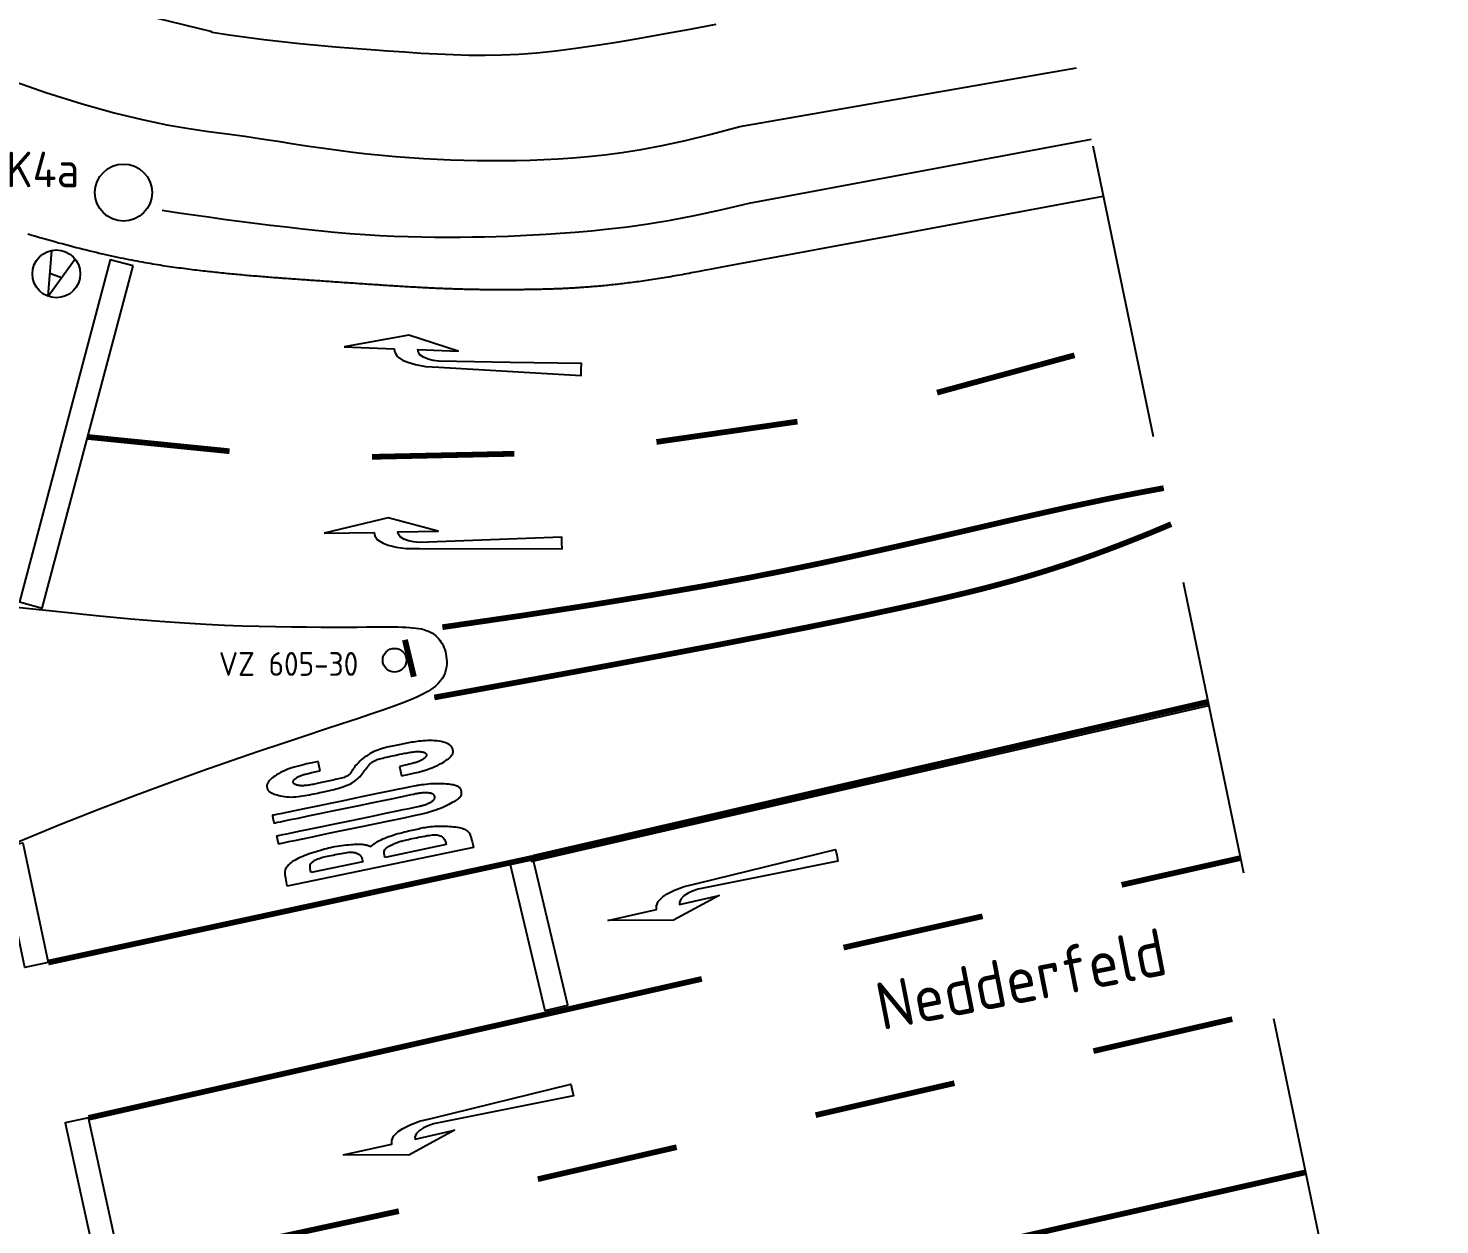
# Model space of a CAD drawing. Header units: metres. Extents: x 63663 to 63877, y 41687 to 41835.
# Drawn here: x 63776.35 to 63806.06, y 41772.93 to 41798.1 of the extents above; entities that cross this region are included whole.
import ezdxf

# ---------------------------------------------------------------- set-up
doc = ezdxf.new("R2010")
doc.units = ezdxf.units.M
doc.header["$LTSCALE"] = 25
doc.linetypes.add('GESTRICHELT', pattern=[0.75, 0.5, -0.25])
doc.linetypes.add('STRICHLINIE2', pattern=[9.525, 6.35, -3.175])
doc.layers.get('0').update_dxf_attribs({"linetype": 'CONTINUOUS'})
for name, color, linetype in [('B-SN', 5, 'GESTRICHELT'), ('BG-GR-LIN-VSB', 4, 'CONTINUOUS'), ('BG-GR-TXT-STR-NAM', 4, 'CONTINUOUS'), ('BT-OF-LIN-ABG', 4, 'CONTINUOUS'), ('BV-FM-SYM', 2, 'CONTINUOUS'), ('BV-SF-LIN-HOH', 5, 'CONTINUOUS'), ('BV-SF-LIN-HOH-AGS', 5, 'STRICHLINIE2'), ('BV-VK-SYM', 2, 'CONTINUOUS'), ('BV-VK-TXT', 2, 'CONTINUOUS'), ('BV-VK-TXT-LSA', 3, 'CONTINUOUS'), ('HILFBV-VK-TXT', 2, 'CONTINUOUS')]:
    doc.layers.add(name, color=color, linetype=linetype)
doc.styles.get("Standard").update_dxf_attribs({"font": 'isocp.shx', "height": 0.5})

# ---------------------------------------------------------------- blocks, each defined once
blk = doc.blocks.new('VKLSASK3')
blk.add_lwpolyline([(-0.45, 0, 0, 0, 0), (0.15, 0, 0.3, 0, 0), (0.45, 0, 0, 0, 0)], format="xyseb")
blk.add_circle((0, 0), 0.6)
blk = doc.blocks.new('FMBPFNL')
blk.add_lwpolyline([(0, -0.289), (1.05, -0.289), (1.064, -0.215), (1.119, -0.13), (1.236, -0.058), (1.345, -0.016), (1.511, 0.027), (1.722, 0.058), (2, 0.062), (5, 0.125), (5, 0), (5, -0.125), (3.5, -0.094), (2, -0.062), (1.876, -0.075), (1.774, -0.098), (1.676, -0.135), (1.595, -0.186), (1.555, -0.251), (1.55, -0.289), (2.4, -0.289), (1.35, -0.589)], close=True)
blk = doc.blocks.new('BB')
for p, q in [((0, 0), (0, 4)), ((0, 0), (0, 4)), ((0.175, 2.337), (0.175, 3.45)), ((0.175, 0.55), (0.175, 1.863))]:
    blk.add_line(p, q)
for points in [[(0, 4), (0.045, 4), (0.088, 4), (0.129, 4), (0.167, 3.999), (0.203, 3.998), (0.237, 3.995), (0.267, 3.991), (0.295, 3.986), (0.32, 3.978), (0.342, 3.969), (0.362, 3.958), (0.38, 3.944), (0.396, 3.928), (0.412, 3.91), (0.426, 3.89), (0.44, 3.868), (0.455, 3.843), (0.469, 3.816), (0.482, 3.786), (0.496, 3.754), (0.509, 3.72), (0.521, 3.683), (0.532, 3.643), (0.543, 3.6), (0.552, 3.555), (0.561, 3.508), (0.569, 3.459), (0.576, 3.409), (0.582, 3.359), (0.588, 3.308), (0.593, 3.259), (0.597, 3.21), (0.601, 3.163), (0.604, 3.118), (0.607, 3.073), (0.609, 3.029), (0.611, 2.986), (0.612, 2.941), (0.612, 2.896), (0.611, 2.85), (0.609, 2.802), (0.607, 2.753), (0.603, 2.704), (0.6, 2.654), (0.595, 2.606), (0.591, 2.559), (0.585, 2.515), (0.58, 2.473), (0.574, 2.434), (0.569, 2.399), (0.563, 2.366), (0.556, 2.336), (0.55, 2.309), (0.543, 2.284), (0.536, 2.261), (0.528, 2.239), (0.521, 2.22), (0.513, 2.202), (0.505, 2.185), (0.497, 2.171), (0.49, 2.158), (0.483, 2.146), (0.477, 2.137), (0.472, 2.129), (0.468, 2.123), (0.465, 2.118), (0.463, 2.115), (0.462, 2.112), (0.461, 2.111), (0.46, 2.11), (0.46, 2.11), (0.46, 2.11), (0.46, 2.11), (0.46, 2.11), (0.46, 2.11), (0.46, 2.11), (0.46, 2.11), (0.46, 2.11), (0.46, 2.11), (0.46, 2.11), (0.46, 2.11), (0.46, 2.11), (0.46, 2.11), (0.461, 2.109), (0.461, 2.108), (0.462, 2.107), (0.463, 2.105), (0.465, 2.103), (0.467, 2.1), (0.469, 2.096), (0.472, 2.091), (0.476, 2.084), (0.48, 2.075), (0.485, 2.064), (0.492, 2.05), (0.499, 2.034), (0.507, 2.014), (0.516, 1.991), (0.525, 1.965), (0.535, 1.936), (0.545, 1.904), (0.554, 1.868), (0.564, 1.83), (0.572, 1.788), (0.58, 1.743), (0.587, 1.696), (0.593, 1.647), (0.599, 1.597), (0.604, 1.547), (0.608, 1.496), (0.611, 1.447), (0.614, 1.399), (0.616, 1.353), (0.617, 1.31), (0.618, 1.268), (0.619, 1.228), (0.62, 1.189), (0.62, 1.152), (0.621, 1.116), (0.621, 1.081), (0.621, 1.046), (0.622, 1.012), (0.622, 0.978), (0.622, 0.944), (0.621, 0.909), (0.619, 0.873), (0.617, 0.836), (0.613, 0.797), (0.608, 0.756), (0.603, 0.714), (0.596, 0.67), (0.588, 0.626), (0.579, 0.581), (0.57, 0.535), (0.56, 0.491), (0.549, 0.446), (0.537, 0.403), (0.525, 0.361), (0.513, 0.32), (0.5, 0.281), (0.486, 0.245), (0.473, 0.211), (0.458, 0.179), (0.444, 0.151), (0.429, 0.125), (0.414, 0.103), (0.398, 0.084), (0.382, 0.067), (0.365, 0.053), (0.347, 0.04), (0.329, 0.03), (0.31, 0.022), (0.291, 0.016), (0.269, 0.01), (0.242, 0.006), (0.211, 0.004), (0.173, 0.002), (0.126, 0.001), (0.069, 0), (0, 0)], [(0.175, 3.45), (0.225, 3.452), (0.264, 3.452), (0.296, 3.45), (0.32, 3.444), (0.339, 3.437), (0.354, 3.427), (0.365, 3.416), (0.375, 3.402), (0.384, 3.385), (0.393, 3.368), (0.402, 3.348), (0.41, 3.327), (0.417, 3.304), (0.423, 3.28), (0.429, 3.255), (0.434, 3.228), (0.437, 3.201), (0.44, 3.173), (0.442, 3.144), (0.444, 3.113), (0.444, 3.08), (0.445, 3.045), (0.445, 3.007), (0.445, 2.967), (0.445, 2.924), (0.445, 2.88), (0.445, 2.834), (0.444, 2.788), (0.443, 2.743), (0.441, 2.7), (0.439, 2.659), (0.437, 2.622), (0.433, 2.588), (0.429, 2.559), (0.424, 2.534), (0.419, 2.511), (0.412, 2.491), (0.406, 2.474), (0.399, 2.458), (0.392, 2.444), (0.384, 2.431), (0.376, 2.419), (0.368, 2.409), (0.359, 2.399), (0.35, 2.389), (0.341, 2.381), (0.332, 2.373), (0.322, 2.366), (0.311, 2.36), (0.3, 2.354), (0.287, 2.35), (0.272, 2.345), (0.254, 2.342), (0.232, 2.34), (0.206, 2.338), (0.175, 2.337)], [(0.175, 1.863), (0.216, 1.864), (0.25, 1.863), (0.278, 1.859), (0.301, 1.853), (0.32, 1.844), (0.335, 1.832), (0.347, 1.817), (0.358, 1.8), (0.368, 1.78), (0.377, 1.757), (0.385, 1.733), (0.392, 1.707), (0.399, 1.682), (0.405, 1.656), (0.41, 1.632), (0.416, 1.609), (0.42, 1.589), (0.424, 1.57), (0.428, 1.552), (0.431, 1.534), (0.434, 1.516), (0.437, 1.498), (0.439, 1.477), (0.441, 1.455), (0.442, 1.429), (0.443, 1.401), (0.444, 1.37), (0.444, 1.337), (0.445, 1.301), (0.445, 1.263), (0.445, 1.222), (0.445, 1.179), (0.445, 1.134), (0.445, 1.087), (0.445, 1.04), (0.444, 0.993), (0.443, 0.947), (0.442, 0.903), (0.44, 0.862), (0.438, 0.824), (0.435, 0.791), (0.431, 0.761), (0.427, 0.735), (0.421, 0.711), (0.414, 0.69), (0.406, 0.671), (0.396, 0.652), (0.385, 0.635), (0.372, 0.617), (0.356, 0.6), (0.337, 0.585), (0.315, 0.572), (0.288, 0.561), (0.256, 0.553), (0.219, 0.549), (0.175, 0.55)]]:
    blk.add_lwpolyline(points)
blk = doc.blocks.new('BU')
blk.add_lwpolyline([(0.347, 0.589), (0.351, 0.591), (0.356, 0.594), (0.36, 0.598), (0.365, 0.603), (0.369, 0.608), (0.374, 0.615), (0.379, 0.622), (0.384, 0.631), (0.39, 0.642), (0.395, 0.654), (0.401, 0.667), (0.407, 0.681), (0.412, 0.697), (0.417, 0.714), (0.422, 0.733), (0.426, 0.752), (0.43, 0.773), (0.433, 0.795), (0.436, 0.817), (0.438, 0.838), (0.44, 0.859), (0.441, 0.877), (0.442, 0.894), (0.443, 0.909), (0.444, 0.921), (0.444, 0.936), (0.445, 0.961), (0.445, 1.002), (0.445, 1.065), (0.445, 1.157), (0.445, 1.284), (0.445, 1.452), (0.445, 1.665), (0.445, 1.914), (0.445, 2.186), (0.445, 2.471), (0.445, 2.755), (0.445, 3.028), (0.445, 3.277), (0.445, 3.49), (0.445, 3.658), (0.445, 3.784), (0.445, 3.875), (0.445, 3.935), (0.445, 3.972), (0.445, 3.991), (0.445, 3.998), (0.445, 3.999), (0.445, 3.999), (0.445, 3.999), (0.447, 3.999), (0.449, 3.999), (0.452, 3.999), (0.457, 3.999), (0.465, 3.999), (0.474, 3.999), (0.486, 3.999), (0.501, 3.999), (0.516, 3.999), (0.532, 3.999), (0.549, 3.999), (0.564, 3.999), (0.579, 3.999), (0.591, 3.999), (0.6, 3.999), (0.608, 3.999), (0.613, 3.999), (0.616, 3.999), (0.618, 3.999), (0.62, 3.999), (0.62, 3.999), (0.62, 3.999), (0.62, 3.998), (0.62, 3.991), (0.62, 3.972), (0.62, 3.935), (0.62, 3.875), (0.62, 3.784), (0.62, 3.658), (0.62, 3.489), (0.62, 3.276), (0.62, 3.027), (0.62, 2.754), (0.62, 2.47), (0.62, 2.185), (0.62, 1.912), (0.62, 1.663), (0.62, 1.45), (0.62, 1.281), (0.62, 1.154), (0.62, 1.061), (0.619, 0.994), (0.619, 0.949), (0.618, 0.917), (0.617, 0.892), (0.616, 0.866), (0.614, 0.836), (0.611, 0.799), (0.608, 0.757), (0.604, 0.712), (0.599, 0.663), (0.594, 0.613), (0.587, 0.562), (0.578, 0.511), (0.569, 0.461), (0.558, 0.413), (0.547, 0.367), (0.535, 0.323), (0.523, 0.281), (0.511, 0.243), (0.499, 0.208), (0.487, 0.177), (0.477, 0.15), (0.467, 0.127), (0.458, 0.107), (0.448, 0.09), (0.439, 0.076), (0.43, 0.064), (0.42, 0.054), (0.41, 0.045), (0.399, 0.037), (0.388, 0.03), (0.376, 0.025), (0.363, 0.02), (0.35, 0.016), (0.337, 0.014), (0.324, 0.012), (0.31, 0.011), (0.296, 0.012), (0.283, 0.014), (0.27, 0.016), (0.257, 0.02), (0.244, 0.025), (0.232, 0.03), (0.221, 0.037), (0.21, 0.045), (0.2, 0.054), (0.19, 0.064), (0.181, 0.076), (0.172, 0.09), (0.162, 0.107), (0.153, 0.127), (0.143, 0.15), (0.133, 0.177), (0.121, 0.208), (0.109, 0.243), (0.097, 0.281), (0.085, 0.323), (0.073, 0.367), (0.062, 0.413), (0.051, 0.461), (0.042, 0.511), (0.033, 0.562), (0.026, 0.613), (0.021, 0.663), (0.016, 0.712), (0.012, 0.757), (0.009, 0.799), (0.006, 0.836), (0.004, 0.866), (0.003, 0.892), (0.002, 0.917), (0.001, 0.949), (0.001, 0.994), (0, 1.061), (0, 1.154), (0, 1.281), (0, 1.45), (0, 1.663), (0, 1.912), (0, 2.185), (0, 2.47), (0, 2.754), (0, 3.027), (0, 3.276), (0, 3.489), (0, 3.658), (0, 3.784), (0, 3.875), (0, 3.935), (0, 3.972), (0, 3.991), (0, 3.998), (0, 3.999), (0, 3.999), (0, 3.999), (0.002, 3.999), (0.004, 3.999), (0.007, 3.999), (0.012, 3.999), (0.02, 3.999), (0.029, 3.999), (0.041, 3.999), (0.056, 3.999), (0.071, 3.999), (0.087, 3.999), (0.104, 3.999), (0.119, 3.999), (0.134, 3.999), (0.146, 3.999), (0.155, 3.999), (0.163, 3.999), (0.168, 3.999), (0.171, 3.999), (0.173, 3.999), (0.175, 3.999), (0.175, 3.999), (0.175, 3.999), (0.175, 3.998), (0.175, 3.991), (0.175, 3.972), (0.175, 3.935), (0.175, 3.875), (0.175, 3.784), (0.175, 3.658), (0.175, 3.49), (0.175, 3.277), (0.175, 3.028), (0.175, 2.755), (0.175, 2.471), (0.175, 2.186), (0.175, 1.914), (0.175, 1.665), (0.175, 1.452), (0.175, 1.284), (0.175, 1.157), (0.175, 1.065), (0.175, 1.002), (0.175, 0.961), (0.176, 0.936), (0.176, 0.921), (0.177, 0.909), (0.178, 0.894), (0.179, 0.877), (0.18, 0.859), (0.182, 0.838), (0.184, 0.817), (0.187, 0.795), (0.19, 0.773), (0.194, 0.752), (0.198, 0.733), (0.203, 0.714), (0.208, 0.697), (0.213, 0.681), (0.219, 0.667), (0.225, 0.654), (0.23, 0.642), (0.236, 0.631), (0.241, 0.622), (0.246, 0.615), (0.251, 0.608), (0.255, 0.603), (0.26, 0.598), (0.264, 0.594), (0.269, 0.591), (0.273, 0.589), (0.278, 0.586), (0.283, 0.585), (0.287, 0.583), (0.292, 0.582), (0.296, 0.581), (0.3, 0.581), (0.303, 0.58), (0.305, 0.58), (0.307, 0.58), (0.309, 0.579), (0.309, 0.579), (0.31, 0.579), (0.311, 0.579), (0.311, 0.579), (0.313, 0.58), (0.315, 0.58), (0.317, 0.58), (0.32, 0.581), (0.324, 0.581), (0.328, 0.582), (0.333, 0.583), (0.337, 0.585), (0.342, 0.586)], close=True)
blk = doc.blocks.new('BS')
for p, q in [((0.45, 2.832), (0.65, 2.832)), ((0.2, 1.174), (0, 1.174))]:
    blk.add_line(p, q)
for points in [[(0.65, 2.832), (0.649, 2.96), (0.647, 3.075), (0.644, 3.176), (0.639, 3.267), (0.634, 3.348), (0.627, 3.421), (0.618, 3.487), (0.607, 3.547), (0.595, 3.603), (0.581, 3.656), (0.566, 3.704), (0.55, 3.748), (0.533, 3.788), (0.517, 3.823), (0.5, 3.855), (0.485, 3.882), (0.471, 3.905), (0.457, 3.924), (0.445, 3.94), (0.433, 3.952), (0.422, 3.962), (0.411, 3.97), (0.402, 3.977), (0.392, 3.982), (0.383, 3.987), (0.374, 3.99), (0.365, 3.993), (0.357, 3.996), (0.348, 3.997), (0.34, 3.998), (0.331, 3.999), (0.322, 3.998), (0.313, 3.997), (0.303, 3.996), (0.293, 3.993), (0.284, 3.991), (0.274, 3.987), (0.265, 3.983), (0.255, 3.979), (0.246, 3.973), (0.238, 3.968), (0.229, 3.961), (0.22, 3.953), (0.211, 3.943), (0.201, 3.931), (0.191, 3.916), (0.179, 3.898), (0.166, 3.876), (0.151, 3.85), (0.135, 3.821), (0.118, 3.788), (0.102, 3.752), (0.085, 3.714), (0.07, 3.673), (0.056, 3.63), (0.043, 3.585), (0.033, 3.539), (0.025, 3.492), (0.019, 3.444), (0.014, 3.396), (0.01, 3.347), (0.008, 3.298), (0.006, 3.249), (0.004, 3.2), (0.003, 3.152), (0.003, 3.104), (0.002, 3.058), (0.001, 3.013), (0.001, 2.97), (0.001, 2.928), (0.001, 2.889), (0.001, 2.852), (0.001, 2.818), (0.002, 2.786), (0.002, 2.754), (0.003, 2.723), (0.004, 2.692), (0.005, 2.659), (0.007, 2.624), (0.009, 2.586), (0.012, 2.544), (0.015, 2.5), (0.02, 2.453), (0.025, 2.406), (0.032, 2.357), (0.041, 2.31), (0.052, 2.264), (0.065, 2.22), (0.081, 2.179), (0.098, 2.14), (0.118, 2.105), (0.138, 2.072), (0.159, 2.041), (0.181, 2.012), (0.203, 1.986), (0.223, 1.961), (0.243, 1.937), (0.262, 1.914), (0.28, 1.893), (0.297, 1.874), (0.313, 1.855), (0.328, 1.838), (0.341, 1.822), (0.353, 1.806), (0.364, 1.792), (0.374, 1.779), (0.383, 1.766), (0.391, 1.753), (0.399, 1.74), (0.405, 1.727), (0.411, 1.714), (0.416, 1.699), (0.421, 1.684), (0.425, 1.668), (0.429, 1.65), (0.432, 1.63), (0.435, 1.607), (0.438, 1.582), (0.44, 1.554), (0.442, 1.522), (0.444, 1.487), (0.445, 1.449), (0.446, 1.408), (0.447, 1.366), (0.448, 1.322), (0.448, 1.279), (0.449, 1.236), (0.449, 1.194), (0.449, 1.154), (0.449, 1.115), (0.449, 1.078), (0.448, 1.043), (0.448, 1.009), (0.447, 0.977), (0.446, 0.946), (0.445, 0.916), (0.444, 0.886), (0.442, 0.858), (0.44, 0.831), (0.437, 0.805), (0.435, 0.78), (0.431, 0.756), (0.427, 0.734), (0.423, 0.712), (0.418, 0.692), (0.412, 0.673), (0.406, 0.656), (0.4, 0.64), (0.393, 0.625), (0.387, 0.612), (0.379, 0.601), (0.372, 0.592), (0.365, 0.584), (0.357, 0.578), (0.35, 0.574), (0.343, 0.571), (0.335, 0.569), (0.328, 0.569), (0.321, 0.57), (0.315, 0.572), (0.308, 0.575), (0.302, 0.579), (0.296, 0.584), (0.29, 0.59), (0.284, 0.596), (0.279, 0.603), (0.273, 0.611), (0.268, 0.619), (0.262, 0.628), (0.257, 0.638), (0.251, 0.647), (0.246, 0.658), (0.242, 0.669), (0.237, 0.682), (0.233, 0.695), (0.229, 0.709), (0.225, 0.724), (0.222, 0.74), (0.219, 0.757), (0.217, 0.776), (0.214, 0.795), (0.212, 0.815), (0.21, 0.836), (0.208, 0.858), (0.207, 0.881), (0.205, 0.906), (0.204, 0.935), (0.203, 0.969), (0.202, 1.008), (0.201, 1.054), (0.2, 1.109), (0.2, 1.174)], [(0, 1.174), (-0.002, 1.039), (-0.001, 0.919), (0.002, 0.812), (0.008, 0.718), (0.016, 0.634), (0.026, 0.56), (0.037, 0.493), (0.05, 0.432), (0.063, 0.376), (0.077, 0.325), (0.091, 0.278), (0.106, 0.236), (0.121, 0.197), (0.136, 0.164), (0.15, 0.134), (0.164, 0.108), (0.177, 0.087), (0.189, 0.069), (0.201, 0.055), (0.212, 0.043), (0.222, 0.034), (0.232, 0.027), (0.242, 0.021), (0.251, 0.017), (0.26, 0.013), (0.268, 0.01), (0.277, 0.008), (0.286, 0.006), (0.295, 0.005), (0.305, 0.005), (0.316, 0.005), (0.329, 0.006), (0.342, 0.008), (0.357, 0.01), (0.373, 0.015), (0.39, 0.021), (0.407, 0.031), (0.425, 0.043), (0.443, 0.06), (0.461, 0.082), (0.48, 0.109), (0.498, 0.14), (0.516, 0.175), (0.533, 0.213), (0.549, 0.255), (0.565, 0.299), (0.578, 0.344), (0.591, 0.39), (0.601, 0.437), (0.611, 0.484), (0.618, 0.531), (0.625, 0.577), (0.63, 0.622), (0.634, 0.666), (0.638, 0.708), (0.64, 0.749), (0.643, 0.787), (0.645, 0.823), (0.646, 0.858), (0.647, 0.892), (0.648, 0.925), (0.649, 0.957), (0.649, 0.99), (0.649, 1.023), (0.649, 1.057), (0.649, 1.092), (0.649, 1.127), (0.649, 1.164), (0.649, 1.2), (0.648, 1.238), (0.648, 1.276), (0.647, 1.314), (0.647, 1.353), (0.645, 1.392), (0.643, 1.432), (0.64, 1.473), (0.636, 1.514), (0.631, 1.555), (0.623, 1.597), (0.614, 1.64), (0.602, 1.684), (0.589, 1.728), (0.573, 1.772), (0.556, 1.815), (0.537, 1.857), (0.517, 1.898), (0.496, 1.937), (0.475, 1.974), (0.453, 2.008), (0.431, 2.04), (0.409, 2.069), (0.387, 2.096), (0.366, 2.12), (0.346, 2.142), (0.327, 2.162), (0.309, 2.18), (0.293, 2.195), (0.279, 2.209), (0.266, 2.223), (0.255, 2.235), (0.245, 2.249), (0.237, 2.263), (0.23, 2.279), (0.224, 2.297), (0.219, 2.318), (0.215, 2.341), (0.211, 2.367), (0.209, 2.395), (0.207, 2.425), (0.205, 2.457), (0.204, 2.49), (0.203, 2.525), (0.203, 2.561), (0.202, 2.598), (0.202, 2.635), (0.201, 2.672), (0.201, 2.709), (0.2, 2.746), (0.2, 2.782), (0.2, 2.817), (0.2, 2.851), (0.199, 2.884), (0.199, 2.915), (0.199, 2.946), (0.199, 2.976), (0.199, 3.005), (0.2, 3.033), (0.2, 3.061), (0.201, 3.088), (0.202, 3.115), (0.204, 3.141), (0.206, 3.167), (0.208, 3.191), (0.211, 3.215), (0.214, 3.238), (0.218, 3.259), (0.222, 3.279), (0.226, 3.298), (0.231, 3.315), (0.237, 3.331), (0.242, 3.346), (0.248, 3.36), (0.255, 3.373), (0.262, 3.385), (0.269, 3.396), (0.276, 3.406), (0.284, 3.415), (0.292, 3.422), (0.3, 3.428), (0.308, 3.432), (0.316, 3.434), (0.325, 3.435), (0.334, 3.434), (0.342, 3.431), (0.351, 3.426), (0.359, 3.42), (0.368, 3.412), (0.376, 3.403), (0.383, 3.393), (0.39, 3.382), (0.397, 3.37), (0.403, 3.357), (0.408, 3.343), (0.414, 3.329), (0.418, 3.314), (0.422, 3.298), (0.426, 3.281), (0.43, 3.263), (0.433, 3.244), (0.435, 3.225), (0.438, 3.205), (0.44, 3.183), (0.442, 3.161), (0.443, 3.138), (0.445, 3.114), (0.446, 3.089), (0.447, 3.063), (0.448, 3.036), (0.449, 3.007), (0.449, 2.977), (0.449, 2.944), (0.45, 2.909), (0.45, 2.872), (0.45, 2.832)]]:
    blk.add_lwpolyline(points)
blk = doc.blocks.new('FMHBBUS')
at = {"rotation": 90}
for name, p in [('BS', (4, 0.56571)), ('BU', (4, -0.31523)), ('BB', (4, -1.22))]:
    blk.add_blockref(name, p, dxfattribs=at)
blk = doc.blocks.new('BVKMAN')
blk.add_circle((0, 0), 0.25)
blk = doc.blocks.new('Verkehrszeichen')
at = {"layer": 'BV-VK-SYM', "const_width": 0.125}
blk.add_lwpolyline([(0.305, 0.373), (0.322, -0.426)], dxfattribs=at)
at = {"layer": 'BV-VK-SYM', "rotation": 0.8654267626991108}
blk.add_blockref('BVKMAN', (0, 0), dxfattribs=at)

msp = doc.modelspace()

# ---------------------------------------------------------------- linework, layer by layer
at = {"layer": 'B-SN', "ltscale": 0.5}
msp.add_line((63796.856, 41804.809), (63807.295, 41754.47), dxfattribs=at)
at = {"layer": 'BG-GR-LIN-VSB'}
msp.add_line((63777.345, 41798.741), (63780.22, 41798.031), dxfattribs=at)
msp.add_lwpolyline([(63780.2, 41798.025), (63780.225, 41798.02), (63780.585, 41797.963), (63780.949, 41797.911), (63781.317, 41797.863), (63781.69, 41797.82), (63782.066, 41797.78), (63782.444, 41797.744), (63782.821, 41797.711), (63783.195, 41797.68), (63783.564, 41797.652), (63783.927, 41797.626), (63784.28, 41797.602), (63784.624, 41797.579), (63784.962, 41797.56), (63785.296, 41797.545), (63785.631, 41797.535), (63785.972, 41797.533), (63786.321, 41797.54), (63786.684, 41797.556), (63787.063, 41797.585), (63787.463, 41797.626), (63787.883, 41797.679), (63788.324, 41797.743), (63788.785, 41797.816), (63789.267, 41797.898), (63789.769, 41797.988), (63790.29, 41798.083), (63790.831, 41798.184)], dxfattribs=at)
at = {"layer": 'BT-OF-LIN-ABG'}
for p, q in [((63791.329, 41796.033), (63798.42, 41797.269)), ((63791.531, 41794.422), (63798.732, 41795.765))]:
    msp.add_line(p, q, dxfattribs=at)
for points in [[(63775.851, 41797.058), (63776.726, 41796.751), (63777.492, 41796.507), (63778.163, 41796.319), (63778.751, 41796.177), (63779.27, 41796.071), (63779.733, 41795.992), (63780.152, 41795.931), (63780.542, 41795.878), (63780.912, 41795.826), (63781.268, 41795.773), (63781.61, 41795.721), (63781.94, 41795.671), (63782.262, 41795.622), (63782.575, 41795.575), (63782.883, 41795.532), (63783.187, 41795.493), (63783.489, 41795.458), (63783.788, 41795.428), (63784.085, 41795.402), (63784.379, 41795.38), (63784.671, 41795.361), (63784.959, 41795.346), (63785.244, 41795.334), (63785.525, 41795.325), (63785.803, 41795.319), (63786.079, 41795.315), (63786.355, 41795.315), (63786.634, 41795.319), (63786.917, 41795.326), (63787.208, 41795.338), (63787.507, 41795.354), (63787.817, 41795.376), (63788.142, 41795.403), (63788.486, 41795.438), (63788.856, 41795.487), (63789.259, 41795.55), (63789.701, 41795.634), (63790.189, 41795.739), (63790.73, 41795.872), (63791.329, 41796.033)], [(63779.171, 41794.276), (63779.219, 41794.268), (63779.526, 41794.219), (63779.836, 41794.173), (63780.15, 41794.129), (63780.468, 41794.086), (63780.792, 41794.044), (63781.122, 41794.002), (63781.456, 41793.96), (63781.793, 41793.92), (63782.13, 41793.881), (63782.465, 41793.845), (63782.798, 41793.812), (63783.125, 41793.784), (63783.445, 41793.759), (63783.756, 41793.74), (63784.058, 41793.726), (63784.352, 41793.716), (63784.637, 41793.709), (63784.915, 41793.706), (63785.186, 41793.705), (63785.45, 41793.707), (63785.707, 41793.71), (63785.958, 41793.714), (63786.207, 41793.72), (63786.457, 41793.727), (63786.713, 41793.738), (63786.978, 41793.751), (63787.255, 41793.767), (63787.55, 41793.787), (63787.866, 41793.811), (63788.205, 41793.84), (63788.573, 41793.877), (63788.971, 41793.925), (63789.403, 41793.986), (63789.872, 41794.063), (63790.381, 41794.159), (63790.933, 41794.278), (63791.531, 41794.422)]]:
    msp.add_lwpolyline(points, dxfattribs=at)
at = {"layer": 'BV-FM-SYM'}
for points in [[(63778.563, 41793.099), (63778.08, 41793.227), (63776.168, 41786.031), (63776.651, 41785.903)], [(63783.008, 41791.395), (63784.058, 41791.356), (63784.069, 41791.282), (63784.121, 41791.195), (63784.235, 41791.118), (63784.343, 41791.072), (63784.507, 41791.023), (63784.716, 41790.984), (63784.994, 41790.97), (63787.99, 41790.796), (63787.994, 41790.921), (63787.999, 41791.046), (63786.499, 41791.07), (63784.999, 41791.095), (63784.875, 41791.112), (63784.774, 41791.139), (63784.677, 41791.179), (63784.598, 41791.232), (63784.561, 41791.3), (63784.557, 41791.338), (63785.407, 41791.306), (63784.369, 41791.645)], [(63782.584, 41787.477), (63783.634, 41787.494), (63783.649, 41787.42), (63783.705, 41787.336), (63783.823, 41787.266), (63783.933, 41787.226), (63784.1, 41787.185), (63784.311, 41787.158), (63784.589, 41787.158), (63787.59, 41787.146), (63787.588, 41787.271), (63787.586, 41787.396), (63786.086, 41787.339), (63784.587, 41787.283), (63784.462, 41787.294), (63784.36, 41787.315), (63784.262, 41787.35), (63784.18, 41787.399), (63784.139, 41787.465), (63784.133, 41787.502), (63784.983, 41787.517), (63783.928, 41787.799)], [(63775.75, 41780.862), (63776.239, 41780.966), (63776.773, 41778.444), (63776.283, 41778.341)], [(63787.229, 41777.433), (63787.715, 41777.549), (63786.977, 41780.649), (63786.491, 41780.533)], [(63778.541, 41768.628), (63779.03, 41768.735), (63777.624, 41775.176), (63777.135, 41775.069)]]:
    msp.add_lwpolyline(points, close=True, dxfattribs=at)
at = {"layer": 'BV-FM-SYM', "const_width": 0.12}
for points in [[(63795.483, 41790.434), (63798.377, 41791.22)], [(63789.577, 41789.396), (63792.546, 41789.825)], [(63777.607, 41789.501), (63780.592, 41789.201)], [(63783.589, 41789.083), (63786.588, 41789.148)], [(63785.072, 41785.499), (63786.766, 41785.746), (63788.227, 41785.971), (63789.485, 41786.176), (63790.566, 41786.363), (63791.498, 41786.535), (63792.309, 41786.695), (63793.026, 41786.843), (63793.677, 41786.984), (63794.286, 41787.119), (63794.86, 41787.248), (63795.403, 41787.372), (63795.919, 41787.491), (63796.411, 41787.605), (63796.882, 41787.715), (63797.338, 41787.819), (63797.78, 41787.92), (63798.214, 41788.016), (63798.639, 41788.107), (63799.058, 41788.195), (63799.472, 41788.278), (63799.883, 41788.357), (63800.254, 41788.425)], [(63784.904, 41784.021), (63786.748, 41784.357), (63788.344, 41784.651), (63789.717, 41784.908), (63790.893, 41785.132), (63791.896, 41785.327), (63792.754, 41785.497), (63793.49, 41785.647), (63794.131, 41785.781), (63794.7, 41785.903), (63795.207, 41786.015), (63795.659, 41786.118), (63796.065, 41786.215), (63796.432, 41786.306), (63796.767, 41786.394), (63797.079, 41786.479), (63797.375, 41786.564), (63797.662, 41786.65), (63797.943, 41786.738), (63798.221, 41786.829), (63798.498, 41786.923), (63798.777, 41787.021), (63799.059, 41787.125), (63799.348, 41787.235), (63799.645, 41787.351), (63799.954, 41787.475), (63800.277, 41787.61), (63800.411, 41787.668)], [(63786.979, 41780.654), (63801.186, 41783.929)], [(63776.773, 41778.444), (63786.977, 41780.649)], [(63799.368, 41780.078), (63801.868, 41780.642)], [(63793.515, 41778.759), (63796.442, 41779.418)], [(63777.624, 41775.176), (63790.532, 41778.1)], [(63798.774, 41776.581), (63801.697, 41777.254)], [(63792.927, 41775.234), (63795.85, 41775.907)], [(63787.08, 41773.887), (63790.003, 41774.56)], [(63780.294, 41768.831), (63803.239, 41774.031)], [(63778.327, 41771.955), (63784.156, 41773.214)]]:
    msp.add_lwpolyline(points, dxfattribs=at)
at = {"layer": 'BV-SF-LIN-HOH'}
for points in [[(63776.348, 41793.775), (63776.432, 41793.75), (63776.516, 41793.725), (63776.598, 41793.701), (63776.68, 41793.677), (63776.76, 41793.654), (63776.84, 41793.632), (63776.918, 41793.61), (63776.995, 41793.588), (63777.072, 41793.568), (63777.147, 41793.547), (63777.221, 41793.527), (63777.295, 41793.508), (63777.367, 41793.489), (63777.439, 41793.471), (63777.51, 41793.453), (63777.58, 41793.436), (63777.648, 41793.419), (63777.716, 41793.402), (63777.784, 41793.386), (63777.85, 41793.37), (63777.916, 41793.355), (63777.98, 41793.341), (63778.044, 41793.326), (63778.107, 41793.312), (63778.17, 41793.299), (63778.232, 41793.286), (63778.292, 41793.273), (63778.353, 41793.26), (63778.412, 41793.248), (63778.471, 41793.237), (63778.529, 41793.225), (63778.587, 41793.214), (63778.644, 41793.204), (63778.7, 41793.193), (63778.755, 41793.183), (63778.81, 41793.173), (63778.865, 41793.164), (63778.919, 41793.155), (63778.972, 41793.146), (63779.025, 41793.137), (63779.077, 41793.128), (63779.129, 41793.12), (63779.18, 41793.112), (63779.231, 41793.104), (63779.281, 41793.097), (63779.331, 41793.09), (63779.38, 41793.083), (63779.429, 41793.076), (63779.478, 41793.069), (63779.526, 41793.062), (63779.574, 41793.056), (63779.622, 41793.05), (63779.669, 41793.043), (63779.715, 41793.037), (63779.762, 41793.032), (63779.808, 41793.026), (63779.854, 41793.02), (63779.899, 41793.015), (63779.945, 41793.009), (63779.99, 41793.004), (63780.034, 41792.999), (63780.079, 41792.994), (63780.123, 41792.989), (63780.167, 41792.984), (63780.211, 41792.979), (63780.255, 41792.974), (63780.298, 41792.97), (63780.341, 41792.965), (63780.384, 41792.961), (63780.427, 41792.956), (63780.469, 41792.952), (63780.512, 41792.948), (63780.554, 41792.943), (63780.596, 41792.939), (63780.637, 41792.935), (63780.679, 41792.931), (63780.721, 41792.927), (63780.762, 41792.923), (63780.803, 41792.919), (63780.844, 41792.916), (63780.885, 41792.912), (63780.925, 41792.908), (63780.966, 41792.905), (63781.006, 41792.901), (63781.047, 41792.898), (63781.087, 41792.894), (63781.127, 41792.891), (63781.167, 41792.888), (63781.207, 41792.884), (63781.246, 41792.881), (63781.286, 41792.878), (63781.325, 41792.875), (63781.365, 41792.871), (63781.404, 41792.868), (63781.444, 41792.865), (63781.483, 41792.862), (63781.522, 41792.859), (63781.561, 41792.856), (63781.6, 41792.853), (63781.639, 41792.85), (63781.678, 41792.847), (63781.717, 41792.845), (63781.756, 41792.842), (63781.794, 41792.839), (63781.833, 41792.836), (63781.872, 41792.833), (63781.911, 41792.831), (63781.949, 41792.828), (63781.988, 41792.825), (63782.027, 41792.822), (63782.066, 41792.82), (63782.104, 41792.817), (63782.143, 41792.814), (63782.182, 41792.812), (63782.221, 41792.809), (63782.259, 41792.806), (63782.298, 41792.803), (63782.337, 41792.801), (63782.376, 41792.798), (63782.415, 41792.795), (63782.454, 41792.793), (63782.493, 41792.79), (63782.532, 41792.787), (63782.571, 41792.785), (63782.61, 41792.782), (63782.65, 41792.779), (63782.689, 41792.776), (63782.728, 41792.774), (63782.768, 41792.771), (63782.807, 41792.768), (63782.846, 41792.765), (63782.886, 41792.763), (63782.925, 41792.76), (63782.965, 41792.757), (63783.004, 41792.754), (63783.044, 41792.752), (63783.083, 41792.749), (63783.123, 41792.746), (63783.162, 41792.743), (63783.201, 41792.741), (63783.241, 41792.738), (63783.28, 41792.735), (63783.32, 41792.732), (63783.359, 41792.73), (63783.399, 41792.727), (63783.438, 41792.724), (63783.477, 41792.722), (63783.516, 41792.719), (63783.556, 41792.716), (63783.595, 41792.714), (63783.634, 41792.711), (63783.673, 41792.709), (63783.712, 41792.706), (63783.751, 41792.703), (63783.79, 41792.701), (63783.828, 41792.698), (63783.867, 41792.696), (63783.906, 41792.693), (63783.944, 41792.691), (63783.983, 41792.688), (63784.021, 41792.686), (63784.059, 41792.684), (63784.097, 41792.681), (63784.135, 41792.679), (63784.173, 41792.676), (63784.211, 41792.674), (63784.249, 41792.672), (63784.286, 41792.67), (63784.324, 41792.667), (63784.361, 41792.665), (63784.398, 41792.663), (63784.435, 41792.661), (63784.472, 41792.659), (63784.509, 41792.657), (63784.545, 41792.655), (63784.582, 41792.653), (63784.618, 41792.651), (63784.654, 41792.649), (63784.69, 41792.647), (63784.725, 41792.645), (63784.761, 41792.643), (63784.796, 41792.642), (63784.831, 41792.64), (63784.866, 41792.638), (63784.901, 41792.637), (63784.936, 41792.635), (63784.97, 41792.634), (63785.004, 41792.632), (63785.038, 41792.631), (63785.072, 41792.629), (63785.106, 41792.628), (63785.139, 41792.627), (63785.173, 41792.625), (63785.206, 41792.624), (63785.239, 41792.623), (63785.271, 41792.622), (63785.304, 41792.621), (63785.337, 41792.62), (63785.369, 41792.619), (63785.401, 41792.618), (63785.433, 41792.617), (63785.465, 41792.616), (63785.496, 41792.615), (63785.528, 41792.614), (63785.559, 41792.613), (63785.591, 41792.612), (63785.622, 41792.612), (63785.653, 41792.611), (63785.684, 41792.61), (63785.715, 41792.61), (63785.745, 41792.609), (63785.776, 41792.609), (63785.806, 41792.608), (63785.837, 41792.608), (63785.867, 41792.607), (63785.897, 41792.607), (63785.927, 41792.606), (63785.957, 41792.606), (63785.987, 41792.606), (63786.017, 41792.605), (63786.047, 41792.605), (63786.076, 41792.605), (63786.106, 41792.605), (63786.135, 41792.604), (63786.165, 41792.604), (63786.194, 41792.604), (63786.224, 41792.604), (63786.253, 41792.604), (63786.282, 41792.604), (63786.312, 41792.604), (63786.341, 41792.604), (63786.37, 41792.604), (63786.399, 41792.604), (63786.429, 41792.604), (63786.458, 41792.604), (63786.487, 41792.605), (63786.516, 41792.605), (63786.545, 41792.605), (63786.574, 41792.605), (63786.603, 41792.605), (63786.632, 41792.606), (63786.661, 41792.606), (63786.69, 41792.606), (63786.72, 41792.607), (63786.749, 41792.607), (63786.778, 41792.607), (63786.807, 41792.608), (63786.836, 41792.608), (63786.866, 41792.608), (63786.895, 41792.609), (63786.924, 41792.609), (63786.954, 41792.61), (63786.983, 41792.61), (63787.013, 41792.611), (63787.042, 41792.612), (63787.072, 41792.612), (63787.101, 41792.613), (63787.131, 41792.613), (63787.161, 41792.614), (63787.191, 41792.615), (63787.221, 41792.616), (63787.251, 41792.616), (63787.281, 41792.617), (63787.312, 41792.618), (63787.342, 41792.619), (63787.373, 41792.62), (63787.404, 41792.621), (63787.434, 41792.622), (63787.465, 41792.623), (63787.496, 41792.624), (63787.528, 41792.626), (63787.559, 41792.627), (63787.59, 41792.628), (63787.622, 41792.63), (63787.654, 41792.631), (63787.686, 41792.633), (63787.718, 41792.634), (63787.751, 41792.636), (63787.783, 41792.638), (63787.816, 41792.64), (63787.849, 41792.641), (63787.882, 41792.643), (63787.915, 41792.645), (63787.949, 41792.648), (63787.982, 41792.65), (63788.016, 41792.652), (63788.05, 41792.655), (63788.085, 41792.657), (63788.119, 41792.66), (63788.154, 41792.662), (63788.189, 41792.665), (63788.224, 41792.668), (63788.26, 41792.671), (63788.296, 41792.674), (63788.332, 41792.677), (63788.368, 41792.68), (63788.405, 41792.683), (63788.442, 41792.687), (63788.479, 41792.69), (63788.516, 41792.694), (63788.554, 41792.698), (63788.592, 41792.702), (63788.63, 41792.706), (63788.669, 41792.71), (63788.708, 41792.714), (63788.747, 41792.719), (63788.787, 41792.723), (63788.827, 41792.728), (63788.867, 41792.732), (63788.907, 41792.737), (63788.948, 41792.742), (63788.989, 41792.748), (63789.031, 41792.753), (63789.073, 41792.758), (63789.115, 41792.764), (63789.158, 41792.769), (63789.2, 41792.775), (63789.244, 41792.781), (63789.287, 41792.787), (63789.331, 41792.794), (63789.375, 41792.8), (63789.42, 41792.807), (63789.464, 41792.813), (63789.509, 41792.82), (63789.555, 41792.827), (63789.6, 41792.834), (63789.646, 41792.841), (63789.692, 41792.849), (63789.739, 41792.856), (63789.785, 41792.864), (63789.832, 41792.872), (63789.88, 41792.88), (63789.927, 41792.888), (63789.974, 41792.896), (63790.022, 41792.905), (63790.07, 41792.913), (63790.119, 41792.922), (63790.167, 41792.931), (63790.215, 41792.94), (63790.264, 41792.949), (63790.311, 41792.958), (63790.357, 41792.967), (63790.401, 41792.975), (63790.442, 41792.983), (63790.481, 41792.991), (63790.516, 41792.998), (63790.552, 41793.005), (63790.616, 41793.017), (63790.741, 41793.041), (63790.957, 41793.081), (63791.298, 41793.145), (63791.795, 41793.237), (63792.48, 41793.364), (63793.386, 41793.531), (63794.536, 41793.743), (63798.981, 41794.564)], [(63775.908, 41785.943), (63776.926, 41785.833), (63777.787, 41785.745), (63778.513, 41785.677), (63779.125, 41785.626), (63779.644, 41785.588), (63780.092, 41785.562), (63780.489, 41785.543), (63780.858, 41785.53), (63781.215, 41785.521), (63781.562, 41785.513), (63781.896, 41785.508), (63782.214, 41785.505), (63782.514, 41785.503), (63782.792, 41785.502), (63783.047, 41785.502), (63783.275, 41785.503), (63783.474, 41785.504), (63783.647, 41785.505), (63783.797, 41785.505), (63783.926, 41785.506), (63784.039, 41785.505), (63784.137, 41785.504), (63784.224, 41785.502), (63784.304, 41785.499), (63784.378, 41785.495), (63784.448, 41785.489), (63784.513, 41785.482), (63784.574, 41785.473), (63784.631, 41785.462), (63784.684, 41785.448), (63784.733, 41785.433), (63784.779, 41785.415), (63784.821, 41785.395), (63784.861, 41785.373), (63784.897, 41785.348), (63784.931, 41785.32), (63784.962, 41785.291), (63784.991, 41785.259), (63785.017, 41785.226), (63785.042, 41785.19), (63785.064, 41785.153), (63785.085, 41785.114), (63785.104, 41785.072), (63785.12, 41785.029), (63785.134, 41784.984), (63785.145, 41784.936), (63785.154, 41784.886), (63785.16, 41784.834), (63785.163, 41784.779), (63785.163, 41784.723), (63785.157, 41784.665), (63785.147, 41784.606), (63785.13, 41784.546), (63785.106, 41784.487), (63785.075, 41784.428), (63785.035, 41784.37), (63784.986, 41784.314), (63784.925, 41784.258), (63784.851, 41784.202), (63784.763, 41784.146), (63784.658, 41784.089), (63784.534, 41784.029), (63784.39, 41783.966), (63784.224, 41783.901), (63784.034, 41783.83), (63783.816, 41783.754), (63783.566, 41783.669), (63783.282, 41783.574), (63782.958, 41783.468), (63782.592, 41783.347), (63782.179, 41783.21), (63781.716, 41783.056), (63781.2, 41782.881), (63780.631, 41782.685), (63780.01, 41782.467), (63779.337, 41782.224), (63778.615, 41781.956), (63777.843, 41781.661), (63777.022, 41781.338), (63776.154, 41780.984)]]:
    msp.add_lwpolyline(points, dxfattribs=at)
at = {"layer": 'BV-VK-SYM'}
for p, q in [((63776.773, 41792.461), (63776.854, 41793.427)), ((63776.773, 41792.461), (63777.34, 41793.246)), ((63777.054, 41792.849), (63776.813, 41792.938))]:
    msp.add_line(p, q, dxfattribs=at)
msp.add_circle((63776.946, 41792.933), 0.503, dxfattribs=at)
at = {"layer": 'HILFBV-VK-TXT'}
msp.add_line((63786.941, 41780.568), (63801.202, 41783.854), dxfattribs=at)
for points in [[(63785.072, 41785.499), (63786.766, 41785.746), (63788.227, 41785.971), (63789.485, 41786.176), (63790.566, 41786.363), (63791.498, 41786.535), (63792.309, 41786.695), (63793.026, 41786.843), (63793.677, 41786.984), (63794.286, 41787.119), (63794.86, 41787.248), (63795.403, 41787.372), (63795.919, 41787.491), (63796.411, 41787.605), (63796.882, 41787.715), (63797.338, 41787.819), (63797.78, 41787.92), (63798.214, 41788.016), (63798.639, 41788.107), (63799.058, 41788.195), (63799.472, 41788.278), (63799.883, 41788.357), (63800.254, 41788.425)], [(63784.904, 41784.021), (63786.748, 41784.357), (63788.344, 41784.651), (63789.717, 41784.908), (63790.893, 41785.132), (63791.896, 41785.327), (63792.754, 41785.497), (63793.49, 41785.647), (63794.131, 41785.781), (63794.7, 41785.903), (63795.207, 41786.015), (63795.659, 41786.118), (63796.065, 41786.215), (63796.432, 41786.306), (63796.767, 41786.394), (63797.079, 41786.479), (63797.375, 41786.564), (63797.662, 41786.65), (63797.943, 41786.738), (63798.221, 41786.829), (63798.498, 41786.923), (63798.777, 41787.021), (63799.059, 41787.125), (63799.348, 41787.235), (63799.645, 41787.351), (63799.954, 41787.475), (63800.277, 41787.61), (63800.411, 41787.668)]]:
    msp.add_lwpolyline(points, dxfattribs=at)

# ---------------------------------------------------------------- block references
at = {"layer": 'BV-FM-SYM'}
for name, p, rotation in [('FMHBBUS', (63781.56, 41781.247), 11.71613141632778), ('FMBPFNL', (63788.49, 41779.614), 12.55114632097266), ('FMBPFNL', (63782.922, 41774.678), 12.50596549369507)]:
    msp.add_blockref(name, p, dxfattribs=dict(at, rotation=rotation))
at = {"layer": 'BV-SF-LIN-HOH-AGS', "rotation": 12.33653160162464}
msp.add_blockref('Verkehrszeichen', (63784.065, 41784.804), dxfattribs=at)
at = {"layer": 'BV-VK-SYM', "rotation": 77.57715557287648}
msp.add_blockref('VKLSASK3', (63778.36, 41794.642), dxfattribs=at)

# ---------------------------------------------------------------- texts
at = {"layer": 'BG-GR-TXT-STR-NAM'}
msp.add_text('Nedderfeld', height=1, rotation=11.1214, dxfattribs=at).set_placement((63794.318, 41777.012))
at = {"layer": 'BV-VK-TXT'}
msp.add_text('VZ 605-30', height=0.5, dxfattribs=at).set_placement((63780.367, 41784.476))
at = {"layer": 'BV-VK-TXT-LSA'}
msp.add_text('K4a', height=0.75, dxfattribs=at).set_placement((63775.891, 41794.754))

doc.saveas('drawing.dxf')
